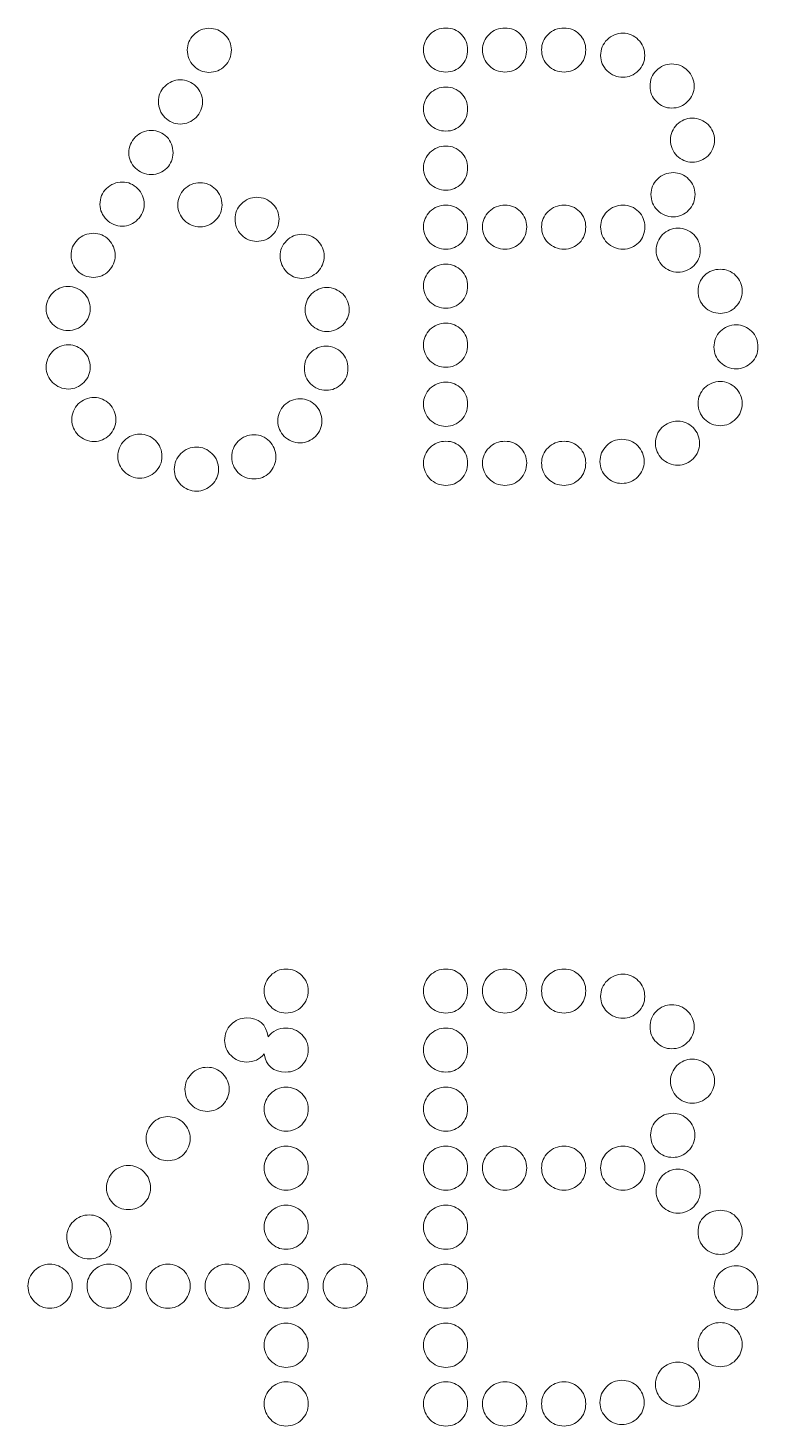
# Model space of a CAD drawing. Header units: inches. Extents: x 45 to 1248, y 45 to 200.
# Drawn here: x 174.6 to 254, y 46.7 to 198.8 of the extents above; entities that cross this region are included whole.
import ezdxf

# ---------------------------------------------------------------- set-up
doc = ezdxf.new("R2010")
doc.units = ezdxf.units.IN
doc.header["$MEASUREMENT"] = 0
doc.layers.add('Calque 1', color=7, linetype='Continuous')

msp = doc.modelspace()

# ---------------------------------------------------------------- linework, layer by layer
at = {"layer": 'Calque 1', "lineweight": 0}
for points, knots in [([(192.62, 198.01), (193.08, 198.47), (193.64, 198.72), (194.27, 198.72), (194.95, 198.72), (195.54, 198.47), (196, 198.01), (196.46, 197.56), (196.71, 196.99), (196.71, 196.36), (196.71, 195.69), (196.46, 195.09), (196, 194.63), (195.54, 194.17), (194.95, 193.92), (194.27, 193.92), (193.64, 193.92), (193.08, 194.17), (192.62, 194.63), (192.16, 195.09), (191.91, 195.69), (191.91, 196.36), (191.91, 196.99), (192.16, 197.52), (192.62, 198.01)], [0, 0, 0, 0, 1, 1, 1, 2, 2, 2, 3, 3, 3, 4, 4, 4, 5, 5, 5, 6, 6, 6, 7, 7, 7, 8, 8, 8, 8]), ([(221.72, 194.66), (221.26, 194.2), (220.7, 193.96), (220.03, 193.96), (219.36, 193.96), (218.76, 194.2), (218.3, 194.66), (217.84, 195.12), (217.59, 195.72), (217.59, 196.39), (217.59, 197.03), (217.84, 197.59), (218.3, 198.05), (218.76, 198.51), (219.36, 198.75), (220.03, 198.75), (220.7, 198.75), (221.26, 198.51), (221.72, 198.05), (222.18, 197.59), (222.39, 197.03), (222.39, 196.39), (222.39, 195.72), (222.18, 195.12), (221.72, 194.66)], [0, 0, 0, 0, 1, 1, 1, 2, 2, 2, 3, 3, 3, 4, 4, 4, 5, 5, 5, 6, 6, 6, 7, 7, 7, 8, 8, 8, 8]), ([(228.14, 194.66), (227.68, 194.2), (227.12, 193.96), (226.45, 193.96), (225.78, 193.96), (225.18, 194.2), (224.72, 194.66), (224.26, 195.12), (224.01, 195.72), (224.01, 196.39), (224.01, 197.03), (224.26, 197.59), (224.72, 198.05), (225.18, 198.51), (225.78, 198.75), (226.45, 198.75), (227.12, 198.75), (227.68, 198.51), (228.14, 198.05), (228.6, 197.59), (228.81, 197.03), (228.81, 196.39), (228.81, 195.72), (228.6, 195.12), (228.14, 194.66)], [0, 0, 0, 0, 1, 1, 1, 2, 2, 2, 3, 3, 3, 4, 4, 4, 5, 5, 5, 6, 6, 6, 7, 7, 7, 8, 8, 8, 8]), ([(234.56, 194.66), (234.1, 194.2), (233.54, 193.96), (232.87, 193.96), (232.2, 193.96), (231.6, 194.2), (231.14, 194.66), (230.68, 195.12), (230.43, 195.72), (230.43, 196.39), (230.43, 197.03), (230.68, 197.59), (231.14, 198.05), (231.6, 198.51), (232.2, 198.75), (232.87, 198.75), (233.54, 198.75), (234.1, 198.51), (234.56, 198.05), (235.02, 197.59), (235.23, 197.03), (235.23, 196.39), (235.23, 195.72), (235.02, 195.12), (234.56, 194.66)], [0, 0, 0, 0, 1, 1, 1, 2, 2, 2, 3, 3, 3, 4, 4, 4, 5, 5, 5, 6, 6, 6, 7, 7, 7, 8, 8, 8, 8]), ([(240.95, 194.1), (240.49, 193.64), (239.92, 193.39), (239.29, 193.39), (238.62, 193.39), (238.02, 193.64), (237.56, 194.1), (237.1, 194.56), (236.85, 195.12), (236.85, 195.76), (236.85, 196.43), (237.1, 197.03), (237.56, 197.48), (238.02, 197.94), (238.62, 198.19), (239.29, 198.19), (239.92, 198.19), (240.49, 197.94), (240.95, 197.48), (241.41, 197.03), (241.65, 196.43), (241.65, 195.76), (241.65, 195.12), (241.41, 194.56), (240.95, 194.1)], [0, 0, 0, 0, 1, 1, 1, 2, 2, 2, 3, 3, 3, 4, 4, 4, 5, 5, 5, 6, 6, 6, 7, 7, 7, 8, 8, 8, 8]), ([(242.92, 194.13), (243.38, 194.59), (243.95, 194.84), (244.58, 194.84), (245.25, 194.84), (245.85, 194.59), (246.31, 194.13), (246.77, 193.67), (247.02, 193.08), (247.02, 192.4), (247.02, 191.77), (246.77, 191.21), (246.31, 190.75), (245.85, 190.29), (245.25, 190.04), (244.58, 190.04), (243.95, 190.04), (243.38, 190.29), (242.92, 190.75), (242.46, 191.21), (242.22, 191.77), (242.22, 192.4), (242.22, 193.11), (242.46, 193.67), (242.92, 194.13)], [0, 0, 0, 0, 1, 1, 1, 2, 2, 2, 3, 3, 3, 4, 4, 4, 5, 5, 5, 6, 6, 6, 7, 7, 7, 8, 8, 8, 8]), ([(189.48, 192.4), (189.94, 192.86), (190.5, 193.11), (191.13, 193.11), (191.81, 193.11), (192.4, 192.86), (192.86, 192.4), (193.32, 191.95), (193.57, 191.38), (193.57, 190.75), (193.57, 190.08), (193.32, 189.48), (192.86, 189.02), (192.4, 188.56), (191.81, 188.31), (191.13, 188.31), (190.5, 188.31), (189.94, 188.56), (189.48, 189.02), (189.02, 189.48), (188.77, 190.08), (188.77, 190.75), (188.77, 191.38), (188.98, 191.95), (189.48, 192.4)], [0, 0, 0, 0, 1, 1, 1, 2, 2, 2, 3, 3, 3, 4, 4, 4, 5, 5, 5, 6, 6, 6, 7, 7, 7, 8, 8, 8, 8]), ([(221.72, 188.24), (221.26, 187.78), (220.7, 187.54), (220.03, 187.54), (219.36, 187.54), (218.76, 187.78), (218.3, 188.24), (217.84, 188.7), (217.59, 189.3), (217.59, 189.97), (217.59, 190.61), (217.84, 191.17), (218.3, 191.63), (218.76, 192.09), (219.36, 192.33), (220.03, 192.33), (220.7, 192.33), (221.26, 192.09), (221.72, 191.63), (222.18, 191.17), (222.39, 190.61), (222.39, 189.97), (222.39, 189.3), (222.18, 188.7), (221.72, 188.24)], [0, 0, 0, 0, 1, 1, 1, 2, 2, 2, 3, 3, 3, 4, 4, 4, 5, 5, 5, 6, 6, 6, 7, 7, 7, 8, 8, 8, 8]), ([(249.24, 186.58), (249.24, 185.91), (248.99, 185.31), (248.53, 184.86), (248.07, 184.4), (247.47, 184.15), (246.8, 184.15), (246.17, 184.15), (245.6, 184.4), (245.15, 184.86), (244.69, 185.31), (244.44, 185.91), (244.44, 186.58), (244.44, 187.22), (244.69, 187.78), (245.15, 188.24), (245.6, 188.7), (246.17, 188.95), (246.8, 188.95), (247.47, 188.95), (248.07, 188.7), (248.53, 188.24), (248.99, 187.78), (249.24, 187.22), (249.24, 186.58)], [0, 0, 0, 0, 1, 1, 1, 2, 2, 2, 3, 3, 3, 4, 4, 4, 5, 5, 5, 6, 6, 6, 7, 7, 7, 8, 8, 8, 8]), ([(186.27, 186.9), (186.73, 187.36), (187.32, 187.61), (188, 187.61), (188.67, 187.61), (189.23, 187.36), (189.69, 186.9), (190.15, 186.44), (190.36, 185.84), (190.36, 185.17), (190.36, 184.54), (190.15, 183.97), (189.69, 183.51), (189.23, 183.06), (188.67, 182.81), (188, 182.81), (187.32, 182.81), (186.73, 183.06), (186.27, 183.51), (185.81, 183.97), (185.56, 184.54), (185.56, 185.17), (185.56, 185.84), (185.81, 186.41), (186.27, 186.9)], [0, 0, 0, 0, 1, 1, 1, 2, 2, 2, 3, 3, 3, 4, 4, 4, 5, 5, 5, 6, 6, 6, 7, 7, 7, 8, 8, 8, 8]), ([(221.72, 181.82), (221.26, 181.36), (220.7, 181.12), (220.03, 181.12), (219.36, 181.12), (218.76, 181.36), (218.3, 181.82), (217.84, 182.28), (217.59, 182.88), (217.59, 183.55), (217.59, 184.19), (217.84, 184.75), (218.3, 185.21), (218.76, 185.67), (219.36, 185.91), (220.03, 185.91), (220.7, 185.91), (221.26, 185.67), (221.72, 185.21), (222.18, 184.75), (222.39, 184.19), (222.39, 183.55), (222.39, 182.88), (222.18, 182.28), (221.72, 181.82)], [0, 0, 0, 0, 1, 1, 1, 2, 2, 2, 3, 3, 3, 4, 4, 4, 5, 5, 5, 6, 6, 6, 7, 7, 7, 8, 8, 8, 8]), ([(246.42, 178.93), (245.96, 178.47), (245.39, 178.22), (244.76, 178.22), (244.09, 178.22), (243.49, 178.47), (243.03, 178.93), (242.57, 179.39), (242.32, 179.99), (242.32, 180.66), (242.32, 181.29), (242.57, 181.86), (243.03, 182.32), (243.49, 182.77), (244.09, 183.02), (244.76, 183.02), (245.39, 183.02), (245.96, 182.77), (246.42, 182.32), (246.87, 181.86), (247.12, 181.29), (247.12, 180.66), (247.12, 179.99), (246.87, 179.39), (246.42, 178.93)], [0, 0, 0, 0, 1, 1, 1, 2, 2, 2, 3, 3, 3, 4, 4, 4, 5, 5, 5, 6, 6, 6, 7, 7, 7, 8, 8, 8, 8]), ([(183.13, 181.29), (183.59, 181.75), (184.19, 182), (184.86, 182), (185.49, 182), (186.06, 181.75), (186.51, 181.29), (186.97, 180.83), (187.22, 180.23), (187.22, 179.56), (187.22, 178.93), (186.97, 178.36), (186.51, 177.91), (186.06, 177.45), (185.49, 177.2), (184.86, 177.2), (184.19, 177.2), (183.59, 177.45), (183.13, 177.91), (182.67, 178.36), (182.42, 178.93), (182.42, 179.56), (182.42, 180.27), (182.63, 180.83), (183.13, 181.29)], [0, 0, 0, 0, 1, 1, 1, 2, 2, 2, 3, 3, 3, 4, 4, 4, 5, 5, 5, 6, 6, 6, 7, 7, 7, 8, 8, 8, 8]), ([(194.98, 177.84), (194.52, 177.38), (193.96, 177.13), (193.32, 177.13), (192.65, 177.13), (192.05, 177.38), (191.59, 177.84), (191.13, 178.29), (190.89, 178.86), (190.89, 179.49), (190.89, 180.16), (191.13, 180.76), (191.59, 181.22), (192.05, 181.68), (192.65, 181.93), (193.32, 181.93), (193.96, 181.93), (194.52, 181.68), (194.98, 181.22), (195.44, 180.76), (195.69, 180.16), (195.69, 179.49), (195.69, 178.86), (195.47, 178.33), (194.98, 177.84)], [0, 0, 0, 0, 1, 1, 1, 2, 2, 2, 3, 3, 3, 4, 4, 4, 5, 5, 5, 6, 6, 6, 7, 7, 7, 8, 8, 8, 8]), ([(197.8, 179.63), (198.26, 180.09), (198.83, 180.34), (199.46, 180.34), (200.13, 180.34), (200.73, 180.09), (201.19, 179.63), (201.65, 179.18), (201.89, 178.61), (201.89, 177.98), (201.89, 177.31), (201.65, 176.71), (201.19, 176.25), (200.73, 175.79), (200.13, 175.54), (199.46, 175.54), (198.83, 175.54), (198.26, 175.79), (197.8, 176.25), (197.34, 176.71), (197.1, 177.31), (197.1, 177.98), (197.1, 178.61), (197.34, 179.18), (197.8, 179.63)], [0, 0, 0, 0, 1, 1, 1, 2, 2, 2, 3, 3, 3, 4, 4, 4, 5, 5, 5, 6, 6, 6, 7, 7, 7, 8, 8, 8, 8]), ([(221.72, 175.4), (221.26, 174.94), (220.7, 174.7), (220.03, 174.7), (219.36, 174.7), (218.76, 174.94), (218.3, 175.4), (217.84, 175.86), (217.59, 176.46), (217.59, 177.13), (217.59, 177.76), (217.84, 178.33), (218.3, 178.79), (218.76, 179.25), (219.36, 179.49), (220.03, 179.49), (220.7, 179.49), (221.26, 179.25), (221.72, 178.79), (222.18, 178.33), (222.39, 177.76), (222.39, 177.13), (222.39, 176.46), (222.18, 175.86), (221.72, 175.4)], [0, 0, 0, 0, 1, 1, 1, 2, 2, 2, 3, 3, 3, 4, 4, 4, 5, 5, 5, 6, 6, 6, 7, 7, 7, 8, 8, 8, 8]), ([(228.14, 175.4), (227.68, 174.94), (227.12, 174.7), (226.45, 174.7), (225.78, 174.7), (225.18, 174.94), (224.72, 175.4), (224.26, 175.86), (224.01, 176.46), (224.01, 177.13), (224.01, 177.76), (224.26, 178.33), (224.72, 178.79), (225.18, 179.25), (225.78, 179.49), (226.45, 179.49), (227.12, 179.49), (227.68, 179.25), (228.14, 178.79), (228.6, 178.33), (228.81, 177.76), (228.81, 177.13), (228.81, 176.46), (228.6, 175.86), (228.14, 175.4)], [0, 0, 0, 0, 1, 1, 1, 2, 2, 2, 3, 3, 3, 4, 4, 4, 5, 5, 5, 6, 6, 6, 7, 7, 7, 8, 8, 8, 8]), ([(234.56, 175.4), (234.1, 174.94), (233.54, 174.7), (232.87, 174.7), (232.2, 174.7), (231.6, 174.94), (231.14, 175.4), (230.68, 175.86), (230.43, 176.46), (230.43, 177.13), (230.43, 177.76), (230.68, 178.33), (231.14, 178.79), (231.6, 179.25), (232.2, 179.49), (232.87, 179.49), (233.54, 179.49), (234.1, 179.25), (234.56, 178.79), (235.02, 178.33), (235.23, 177.76), (235.23, 177.13), (235.23, 176.46), (235.02, 175.86), (234.56, 175.4)], [0, 0, 0, 0, 1, 1, 1, 2, 2, 2, 3, 3, 3, 4, 4, 4, 5, 5, 5, 6, 6, 6, 7, 7, 7, 8, 8, 8, 8]), ([(240.98, 175.4), (240.52, 174.94), (239.96, 174.7), (239.29, 174.7), (238.62, 174.7), (238.02, 174.94), (237.56, 175.4), (237.1, 175.86), (236.85, 176.46), (236.85, 177.13), (236.85, 177.76), (237.1, 178.33), (237.56, 178.79), (238.02, 179.25), (238.62, 179.49), (239.29, 179.49), (239.96, 179.49), (240.52, 179.25), (240.98, 178.79), (241.44, 178.33), (241.65, 177.76), (241.65, 177.13), (241.65, 176.46), (241.44, 175.86), (240.98, 175.4)], [0, 0, 0, 0, 1, 1, 1, 2, 2, 2, 3, 3, 3, 4, 4, 4, 5, 5, 5, 6, 6, 6, 7, 7, 7, 8, 8, 8, 8]), ([(179.99, 175.72), (180.45, 176.18), (181.05, 176.42), (181.72, 176.42), (182.35, 176.42), (182.92, 176.18), (183.37, 175.72), (183.83, 175.26), (184.08, 174.66), (184.08, 173.99), (184.08, 173.35), (183.83, 172.79), (183.37, 172.33), (182.92, 171.87), (182.35, 171.63), (181.72, 171.63), (181.05, 171.63), (180.45, 171.87), (179.99, 172.33), (179.53, 172.79), (179.28, 173.35), (179.28, 173.99), (179.28, 174.66), (179.49, 175.26), (179.99, 175.72)], [0, 0, 0, 0, 1, 1, 1, 2, 2, 2, 3, 3, 3, 4, 4, 4, 5, 5, 5, 6, 6, 6, 7, 7, 7, 8, 8, 8, 8]), ([(247.69, 174.55), (247.69, 173.92), (247.44, 173.35), (246.98, 172.9), (246.52, 172.44), (245.92, 172.19), (245.25, 172.19), (244.62, 172.19), (244.05, 172.44), (243.59, 172.9), (243.13, 173.35), (242.89, 173.92), (242.89, 174.55), (242.89, 175.22), (243.13, 175.82), (243.59, 176.28), (244.05, 176.74), (244.62, 176.99), (245.25, 176.99), (245.92, 176.99), (246.52, 176.74), (246.98, 176.28), (247.44, 175.82), (247.69, 175.26), (247.69, 174.55)], [0, 0, 0, 0, 1, 1, 1, 2, 2, 2, 3, 3, 3, 4, 4, 4, 5, 5, 5, 6, 6, 6, 7, 7, 7, 8, 8, 8, 8]), ([(202.71, 175.61), (203.16, 176.07), (203.73, 176.32), (204.36, 176.32), (205.03, 176.32), (205.63, 176.07), (206.09, 175.61), (206.55, 175.15), (206.8, 174.59), (206.8, 173.95), (206.8, 173.28), (206.55, 172.68), (206.09, 172.23), (205.63, 171.77), (205.03, 171.52), (204.36, 171.52), (203.73, 171.52), (203.16, 171.77), (202.71, 172.23), (202.25, 172.68), (202, 173.28), (202, 173.95), (202, 174.55), (202.21, 175.12), (202.71, 175.61)], [0, 0, 0, 0, 1, 1, 1, 2, 2, 2, 3, 3, 3, 4, 4, 4, 5, 5, 5, 6, 6, 6, 7, 7, 7, 8, 8, 8, 8]), ([(221.72, 168.98), (221.26, 168.52), (220.7, 168.27), (220.03, 168.27), (219.36, 168.27), (218.76, 168.52), (218.3, 168.98), (217.84, 169.44), (217.59, 170.04), (217.59, 170.71), (217.59, 171.34), (217.84, 171.91), (218.3, 172.37), (218.76, 172.83), (219.36, 173.07), (220.03, 173.07), (220.7, 173.07), (221.26, 172.83), (221.72, 172.37), (222.18, 171.91), (222.39, 171.34), (222.39, 170.71), (222.39, 170.04), (222.18, 169.44), (221.72, 168.98)], [0, 0, 0, 0, 1, 1, 1, 2, 2, 2, 3, 3, 3, 4, 4, 4, 5, 5, 5, 6, 6, 6, 7, 7, 7, 8, 8, 8, 8]), ([(251.53, 171.84), (251.99, 171.38), (252.24, 170.81), (252.24, 170.14), (252.24, 169.47), (251.99, 168.87), (251.53, 168.42), (251.07, 167.96), (250.51, 167.71), (249.87, 167.71), (249.2, 167.71), (248.6, 167.96), (248.14, 168.42), (247.69, 168.87), (247.44, 169.47), (247.44, 170.14), (247.44, 170.81), (247.69, 171.38), (248.14, 171.84), (248.6, 172.3), (249.2, 172.51), (249.87, 172.51), (250.51, 172.51), (251.07, 172.3), (251.53, 171.84)], [0, 0, 0, 0, 1, 1, 1, 2, 2, 2, 3, 3, 3, 4, 4, 4, 5, 5, 5, 6, 6, 6, 7, 7, 7, 8, 8, 8, 8]), ([(177.27, 169.93), (177.73, 170.39), (178.29, 170.64), (178.93, 170.64), (179.6, 170.64), (180.2, 170.39), (180.66, 169.93), (181.12, 169.47), (181.36, 168.87), (181.36, 168.2), (181.36, 167.57), (181.12, 167.01), (180.66, 166.55), (180.2, 166.09), (179.6, 165.84), (178.93, 165.84), (178.29, 165.84), (177.73, 166.09), (177.27, 166.55), (176.81, 167.01), (176.57, 167.57), (176.57, 168.2), (176.57, 168.91), (176.81, 169.47), (177.27, 169.93)], [0, 0, 0, 0, 1, 1, 1, 2, 2, 2, 3, 3, 3, 4, 4, 4, 5, 5, 5, 6, 6, 6, 7, 7, 7, 8, 8, 8, 8]), ([(208.81, 169.83), (209.27, 169.37), (209.51, 168.77), (209.51, 168.1), (209.51, 167.46), (209.27, 166.9), (208.81, 166.44), (208.35, 165.98), (207.75, 165.74), (207.08, 165.74), (206.45, 165.74), (205.88, 165.98), (205.42, 166.44), (204.96, 166.9), (204.72, 167.46), (204.72, 168.1), (204.72, 168.77), (204.96, 169.37), (205.42, 169.83), (205.88, 170.29), (206.45, 170.53), (207.08, 170.53), (207.75, 170.53), (208.32, 170.29), (208.81, 169.83)], [0, 0, 0, 0, 1, 1, 1, 2, 2, 2, 3, 3, 3, 4, 4, 4, 5, 5, 5, 6, 6, 6, 7, 7, 7, 8, 8, 8, 8]), ([(221.72, 162.56), (221.26, 162.1), (220.7, 161.85), (220.03, 161.85), (219.36, 161.85), (218.76, 162.1), (218.3, 162.56), (217.84, 163.02), (217.59, 163.62), (217.59, 164.29), (217.59, 164.92), (217.84, 165.49), (218.3, 165.95), (218.76, 166.41), (219.36, 166.65), (220.03, 166.65), (220.7, 166.65), (221.26, 166.41), (221.72, 165.95), (222.18, 165.49), (222.39, 164.92), (222.39, 164.29), (222.39, 163.62), (222.18, 163.02), (221.72, 162.56)], [0, 0, 0, 0, 1, 1, 1, 2, 2, 2, 3, 3, 3, 4, 4, 4, 5, 5, 5, 6, 6, 6, 7, 7, 7, 8, 8, 8, 8]), ([(253.26, 162.38), (252.8, 161.92), (252.24, 161.68), (251.6, 161.68), (250.93, 161.68), (250.33, 161.92), (249.87, 162.38), (249.41, 162.84), (249.17, 163.41), (249.17, 164.04), (249.17, 164.71), (249.41, 165.31), (249.87, 165.77), (250.33, 166.23), (250.93, 166.48), (251.6, 166.48), (252.24, 166.48), (252.8, 166.23), (253.26, 165.77), (253.72, 165.31), (253.96, 164.71), (253.96, 164.04), (253.96, 163.41), (253.75, 162.84), (253.26, 162.38)], [0, 0, 0, 0, 1, 1, 1, 2, 2, 2, 3, 3, 3, 4, 4, 4, 5, 5, 5, 6, 6, 6, 7, 7, 7, 8, 8, 8, 8]), ([(177.27, 163.58), (177.73, 164.04), (178.33, 164.29), (179, 164.29), (179.63, 164.29), (180.2, 164.04), (180.66, 163.58), (181.12, 163.12), (181.36, 162.52), (181.36, 161.85), (181.36, 161.22), (181.12, 160.66), (180.66, 160.2), (180.2, 159.74), (179.63, 159.49), (179, 159.49), (178.33, 159.49), (177.73, 159.74), (177.27, 160.2), (176.81, 160.66), (176.57, 161.22), (176.57, 161.85), (176.57, 162.52), (176.81, 163.12), (177.27, 163.58)], [0, 0, 0, 0, 1, 1, 1, 2, 2, 2, 3, 3, 3, 4, 4, 4, 5, 5, 5, 6, 6, 6, 7, 7, 7, 8, 8, 8, 8]), ([(209.37, 161.71), (209.37, 161.08), (209.16, 160.51), (208.7, 160.06), (208.24, 159.6), (207.68, 159.35), (207.01, 159.35), (206.34, 159.35), (205.78, 159.6), (205.32, 160.06), (204.86, 160.51), (204.65, 161.08), (204.65, 161.71), (204.65, 162.38), (204.86, 162.98), (205.32, 163.44), (205.78, 163.9), (206.34, 164.15), (207.01, 164.15), (207.68, 164.15), (208.24, 163.9), (208.7, 163.44), (209.16, 162.98), (209.37, 162.42), (209.37, 161.71)], [0, 0, 0, 0, 1, 1, 1, 2, 2, 2, 3, 3, 3, 4, 4, 4, 5, 5, 5, 6, 6, 6, 7, 7, 7, 8, 8, 8, 8]), ([(221.72, 156.14), (221.26, 155.68), (220.7, 155.43), (220.03, 155.43), (219.36, 155.43), (218.76, 155.68), (218.3, 156.14), (217.84, 156.6), (217.59, 157.2), (217.59, 157.87), (217.59, 158.5), (217.84, 159.07), (218.3, 159.53), (218.76, 159.98), (219.36, 160.23), (220.03, 160.23), (220.7, 160.23), (221.26, 159.98), (221.72, 159.53), (222.18, 159.07), (222.39, 158.5), (222.39, 157.87), (222.39, 157.2), (222.18, 156.6), (221.72, 156.14)], [0, 0, 0, 0, 1, 1, 1, 2, 2, 2, 3, 3, 3, 4, 4, 4, 5, 5, 5, 6, 6, 6, 7, 7, 7, 8, 8, 8, 8]), ([(251.53, 156.21), (251.07, 155.75), (250.51, 155.5), (249.87, 155.5), (249.2, 155.5), (248.6, 155.75), (248.14, 156.21), (247.69, 156.67), (247.44, 157.27), (247.44, 157.94), (247.44, 158.57), (247.69, 159.14), (248.14, 159.6), (248.6, 160.06), (249.2, 160.3), (249.87, 160.3), (250.51, 160.3), (251.07, 160.06), (251.53, 159.6), (251.99, 159.14), (252.24, 158.57), (252.24, 157.94), (252.24, 157.27), (252.02, 156.67), (251.53, 156.21)], [0, 0, 0, 0, 1, 1, 1, 2, 2, 2, 3, 3, 3, 4, 4, 4, 5, 5, 5, 6, 6, 6, 7, 7, 7, 8, 8, 8, 8]), ([(184.15, 156.14), (184.15, 155.5), (183.9, 154.94), (183.44, 154.48), (182.99, 154.02), (182.42, 153.78), (181.79, 153.78), (181.12, 153.78), (180.52, 154.02), (180.06, 154.48), (179.6, 154.94), (179.35, 155.5), (179.35, 156.14), (179.35, 156.81), (179.6, 157.41), (180.06, 157.87), (180.52, 158.33), (181.12, 158.57), (181.79, 158.57), (182.42, 158.57), (182.99, 158.33), (183.44, 157.87), (183.9, 157.41), (184.15, 156.81), (184.15, 156.14)], [0, 0, 0, 0, 1, 1, 1, 2, 2, 2, 3, 3, 3, 4, 4, 4, 5, 5, 5, 6, 6, 6, 7, 7, 7, 8, 8, 8, 8]), ([(205.85, 154.34), (205.39, 153.88), (204.82, 153.63), (204.19, 153.63), (203.52, 153.63), (202.92, 153.88), (202.46, 154.34), (202, 154.8), (201.75, 155.36), (201.75, 156), (201.75, 156.67), (202, 157.27), (202.46, 157.73), (202.92, 158.19), (203.52, 158.43), (204.19, 158.43), (204.82, 158.43), (205.39, 158.19), (205.85, 157.73), (206.3, 157.27), (206.55, 156.67), (206.55, 156), (206.55, 155.36), (206.3, 154.8), (205.85, 154.34)], [0, 0, 0, 0, 1, 1, 1, 2, 2, 2, 3, 3, 3, 4, 4, 4, 5, 5, 5, 6, 6, 6, 7, 7, 7, 8, 8, 8, 8]), ([(243.52, 155.29), (243.98, 155.75), (244.58, 156), (245.25, 156), (245.89, 156), (246.45, 155.75), (246.91, 155.29), (247.37, 154.83), (247.61, 154.23), (247.61, 153.56), (247.61, 152.93), (247.37, 152.36), (246.91, 151.91), (246.45, 151.45), (245.89, 151.2), (245.25, 151.2), (244.58, 151.2), (243.98, 151.45), (243.52, 151.91), (243.06, 152.36), (242.82, 152.93), (242.82, 153.56), (242.82, 154.27), (243.03, 154.83), (243.52, 155.29)], [0, 0, 0, 0, 1, 1, 1, 2, 2, 2, 3, 3, 3, 4, 4, 4, 5, 5, 5, 6, 6, 6, 7, 7, 7, 8, 8, 8, 8]), ([(189.16, 152.15), (189.16, 151.52), (188.91, 150.95), (188.45, 150.49), (188, 150.04), (187.4, 149.79), (186.73, 149.79), (186.09, 149.79), (185.53, 150.04), (185.07, 150.49), (184.61, 150.95), (184.36, 151.52), (184.36, 152.15), (184.36, 152.82), (184.61, 153.42), (185.07, 153.88), (185.53, 154.34), (186.09, 154.59), (186.73, 154.59), (187.4, 154.59), (188, 154.34), (188.45, 153.88), (188.91, 153.42), (189.16, 152.86), (189.16, 152.15)], [0, 0, 0, 0, 1, 1, 1, 2, 2, 2, 3, 3, 3, 4, 4, 4, 5, 5, 5, 6, 6, 6, 7, 7, 7, 8, 8, 8, 8]), ([(201.54, 152.08), (201.54, 151.41), (201.29, 150.85), (200.84, 150.39), (200.38, 149.93), (199.81, 149.72), (199.18, 149.72), (198.51, 149.72), (197.91, 149.93), (197.45, 150.39), (196.99, 150.85), (196.74, 151.41), (196.74, 152.08), (196.74, 152.75), (196.99, 153.35), (197.45, 153.81), (197.91, 154.27), (198.51, 154.52), (199.18, 154.52), (199.81, 154.52), (200.38, 154.27), (200.84, 153.81), (201.29, 153.35), (201.54, 152.79), (201.54, 152.08)], [0, 0, 0, 0, 1, 1, 1, 2, 2, 2, 3, 3, 3, 4, 4, 4, 5, 5, 5, 6, 6, 6, 7, 7, 7, 8, 8, 8, 8]), ([(221.72, 149.72), (221.26, 149.26), (220.7, 149.01), (220.03, 149.01), (219.36, 149.01), (218.76, 149.26), (218.3, 149.72), (217.84, 150.18), (217.59, 150.78), (217.59, 151.45), (217.59, 152.08), (217.84, 152.65), (218.3, 153.11), (218.76, 153.56), (219.36, 153.81), (220.03, 153.81), (220.7, 153.81), (221.26, 153.56), (221.72, 153.11), (222.18, 152.65), (222.39, 152.08), (222.39, 151.45), (222.39, 150.78), (222.18, 150.18), (221.72, 149.72)], [0, 0, 0, 0, 1, 1, 1, 2, 2, 2, 3, 3, 3, 4, 4, 4, 5, 5, 5, 6, 6, 6, 7, 7, 7, 8, 8, 8, 8]), ([(228.14, 149.72), (227.68, 149.26), (227.12, 149.01), (226.45, 149.01), (225.78, 149.01), (225.18, 149.26), (224.72, 149.72), (224.26, 150.18), (224.01, 150.78), (224.01, 151.45), (224.01, 152.08), (224.26, 152.65), (224.72, 153.11), (225.18, 153.56), (225.78, 153.81), (226.45, 153.81), (227.12, 153.81), (227.68, 153.56), (228.14, 153.11), (228.6, 152.65), (228.81, 152.08), (228.81, 151.45), (228.81, 150.78), (228.6, 150.18), (228.14, 149.72)], [0, 0, 0, 0, 1, 1, 1, 2, 2, 2, 3, 3, 3, 4, 4, 4, 5, 5, 5, 6, 6, 6, 7, 7, 7, 8, 8, 8, 8]), ([(234.56, 149.72), (234.1, 149.26), (233.54, 149.01), (232.87, 149.01), (232.2, 149.01), (231.6, 149.26), (231.14, 149.72), (230.68, 150.18), (230.43, 150.78), (230.43, 151.45), (230.43, 152.08), (230.68, 152.65), (231.14, 153.11), (231.6, 153.56), (232.2, 153.81), (232.87, 153.81), (233.54, 153.81), (234.1, 153.56), (234.56, 153.11), (235.02, 152.65), (235.23, 152.08), (235.23, 151.45), (235.23, 150.78), (235.02, 150.18), (234.56, 149.72)], [0, 0, 0, 0, 1, 1, 1, 2, 2, 2, 3, 3, 3, 4, 4, 4, 5, 5, 5, 6, 6, 6, 7, 7, 7, 8, 8, 8, 8]), ([(236.78, 151.59), (236.78, 152.26), (237.03, 152.86), (237.49, 153.32), (237.95, 153.78), (238.51, 154.02), (239.15, 154.02), (239.82, 154.02), (240.42, 153.78), (240.88, 153.32), (241.34, 152.86), (241.58, 152.26), (241.58, 151.59), (241.58, 150.95), (241.34, 150.39), (240.88, 149.93), (240.42, 149.47), (239.82, 149.22), (239.15, 149.22), (238.51, 149.22), (237.95, 149.47), (237.49, 149.93), (237, 150.39), (236.78, 150.95), (236.78, 151.59)], [0, 0, 0, 0, 1, 1, 1, 2, 2, 2, 3, 3, 3, 4, 4, 4, 5, 5, 5, 6, 6, 6, 7, 7, 7, 8, 8, 8, 8]), ([(195.3, 150.74), (195.3, 150.11), (195.05, 149.54), (194.59, 149.08), (194.13, 148.63), (193.57, 148.38), (192.93, 148.38), (192.26, 148.38), (191.66, 148.63), (191.21, 149.08), (190.75, 149.54), (190.5, 150.11), (190.5, 150.74), (190.5, 151.41), (190.75, 152.01), (191.21, 152.47), (191.66, 152.93), (192.26, 153.18), (192.93, 153.18), (193.57, 153.18), (194.13, 152.93), (194.59, 152.47), (195.09, 152.01), (195.3, 151.45), (195.3, 150.74)], [0, 0, 0, 0, 1, 1, 1, 2, 2, 2, 3, 3, 3, 4, 4, 4, 5, 5, 5, 6, 6, 6, 7, 7, 7, 8, 8, 8, 8]), ([(204.36, 92.32), (203.91, 91.86), (203.31, 91.62), (202.64, 91.62), (202, 91.62), (201.44, 91.86), (200.98, 92.32), (200.52, 92.78), (200.27, 93.38), (200.27, 94.05), (200.27, 94.69), (200.52, 95.25), (200.98, 95.71), (201.44, 96.17), (202, 96.41), (202.64, 96.41), (203.31, 96.41), (203.91, 96.17), (204.36, 95.71), (204.82, 95.25), (205.07, 94.69), (205.07, 94.05), (205.07, 93.38), (204.82, 92.82), (204.36, 92.32)], [0, 0, 0, 0, 1, 1, 1, 2, 2, 2, 3, 3, 3, 4, 4, 4, 5, 5, 5, 6, 6, 6, 7, 7, 7, 8, 8, 8, 8]), ([(221.72, 92.32), (221.26, 91.86), (220.7, 91.62), (220.03, 91.62), (219.36, 91.62), (218.76, 91.86), (218.3, 92.32), (217.84, 92.78), (217.59, 93.38), (217.59, 94.05), (217.59, 94.69), (217.84, 95.25), (218.3, 95.71), (218.76, 96.17), (219.36, 96.41), (220.03, 96.41), (220.7, 96.41), (221.26, 96.17), (221.72, 95.71), (222.18, 95.25), (222.39, 94.69), (222.39, 94.05), (222.39, 93.38), (222.18, 92.82), (221.72, 92.32)], [0, 0, 0, 0, 1, 1, 1, 2, 2, 2, 3, 3, 3, 4, 4, 4, 5, 5, 5, 6, 6, 6, 7, 7, 7, 8, 8, 8, 8]), ([(228.14, 92.32), (227.68, 91.86), (227.12, 91.62), (226.45, 91.62), (225.78, 91.62), (225.18, 91.86), (224.72, 92.32), (224.26, 92.78), (224.01, 93.38), (224.01, 94.05), (224.01, 94.69), (224.26, 95.25), (224.72, 95.71), (225.18, 96.17), (225.78, 96.41), (226.45, 96.41), (227.12, 96.41), (227.68, 96.17), (228.14, 95.71), (228.6, 95.25), (228.81, 94.69), (228.81, 94.05), (228.81, 93.38), (228.6, 92.82), (228.14, 92.32)], [0, 0, 0, 0, 1, 1, 1, 2, 2, 2, 3, 3, 3, 4, 4, 4, 5, 5, 5, 6, 6, 6, 7, 7, 7, 8, 8, 8, 8]), ([(234.56, 92.32), (234.1, 91.86), (233.54, 91.62), (232.87, 91.62), (232.2, 91.62), (231.6, 91.86), (231.14, 92.32), (230.68, 92.78), (230.43, 93.38), (230.43, 94.05), (230.43, 94.69), (230.68, 95.25), (231.14, 95.71), (231.6, 96.17), (232.2, 96.41), (232.87, 96.41), (233.54, 96.41), (234.1, 96.17), (234.56, 95.71), (235.02, 95.25), (235.23, 94.69), (235.23, 94.05), (235.23, 93.38), (235.02, 92.82), (234.56, 92.32)], [0, 0, 0, 0, 1, 1, 1, 2, 2, 2, 3, 3, 3, 4, 4, 4, 5, 5, 5, 6, 6, 6, 7, 7, 7, 8, 8, 8, 8]), ([(240.95, 91.76), (240.49, 91.3), (239.92, 91.05), (239.29, 91.05), (238.62, 91.05), (238.02, 91.3), (237.56, 91.76), (237.1, 92.22), (236.85, 92.78), (236.85, 93.42), (236.85, 94.09), (237.1, 94.69), (237.56, 95.14), (238.02, 95.6), (238.62, 95.85), (239.29, 95.85), (239.92, 95.85), (240.49, 95.6), (240.95, 95.14), (241.41, 94.69), (241.65, 94.09), (241.65, 93.42), (241.65, 92.78), (241.41, 92.22), (240.95, 91.76)], [0, 0, 0, 0, 1, 1, 1, 2, 2, 2, 3, 3, 3, 4, 4, 4, 5, 5, 5, 6, 6, 6, 7, 7, 7, 8, 8, 8, 8]), ([(242.92, 91.83), (243.38, 92.29), (243.95, 92.53), (244.58, 92.53), (245.25, 92.53), (245.85, 92.29), (246.31, 91.83), (246.77, 91.37), (247.02, 90.77), (247.02, 90.1), (247.02, 89.46), (246.77, 88.9), (246.31, 88.44), (245.85, 87.98), (245.25, 87.74), (244.58, 87.74), (243.95, 87.74), (243.38, 87.98), (242.92, 88.44), (242.46, 88.9), (242.22, 89.46), (242.22, 90.1), (242.22, 90.77), (242.46, 91.37), (242.92, 91.83)], [0, 0, 0, 0, 1, 1, 1, 2, 2, 2, 3, 3, 3, 4, 4, 4, 5, 5, 5, 6, 6, 6, 7, 7, 7, 8, 8, 8, 8]), ([(204.36, 85.9), (203.91, 85.44), (203.31, 85.2), (202.64, 85.2), (201.26, 85.2), (200.48, 85.87), (200.27, 87.17), (199.81, 86.57), (199.14, 86.29), (198.33, 86.29), (197.7, 86.29), (197.13, 86.54), (196.67, 86.99), (196.21, 87.45), (195.97, 88.02), (195.97, 88.65), (195.97, 89.32), (196.21, 89.92), (196.67, 90.38), (197.13, 90.84), (197.7, 91.09), (198.33, 91.09), (199.71, 91.09), (200.48, 90.42), (200.7, 89.04), (201.22, 89.68), (201.86, 89.99), (202.64, 89.99), (203.31, 89.99), (203.91, 89.75), (204.36, 89.29), (204.82, 88.83), (205.07, 88.26), (205.07, 87.63), (205.07, 86.96), (204.82, 86.4), (204.36, 85.9)], [0, 0, 0, 0, 1, 1, 1, 2, 2, 2, 3, 3, 3, 4, 4, 4, 5, 5, 5, 6, 6, 6, 7, 7, 7, 8, 8, 8, 9, 9, 9, 10, 10, 10, 11, 11, 11, 12, 12, 12, 12]), ([(221.72, 85.9), (221.26, 85.44), (220.7, 85.2), (220.03, 85.2), (219.36, 85.2), (218.76, 85.44), (218.3, 85.9), (217.84, 86.36), (217.59, 86.96), (217.59, 87.63), (217.59, 88.26), (217.84, 88.83), (218.3, 89.29), (218.76, 89.75), (219.36, 89.99), (220.03, 89.99), (220.7, 89.99), (221.26, 89.75), (221.72, 89.29), (222.18, 88.83), (222.39, 88.26), (222.39, 87.63), (222.39, 86.96), (222.18, 86.4), (221.72, 85.9)], [0, 0, 0, 0, 1, 1, 1, 2, 2, 2, 3, 3, 3, 4, 4, 4, 5, 5, 5, 6, 6, 6, 7, 7, 7, 8, 8, 8, 8]), ([(191.66, 83.36), (191.66, 84), (191.91, 84.56), (192.37, 85.02), (192.83, 85.48), (193.43, 85.73), (194.1, 85.73), (194.73, 85.73), (195.3, 85.48), (195.76, 85.02), (196.21, 84.56), (196.46, 84), (196.46, 83.36), (196.46, 82.69), (196.21, 82.09), (195.76, 81.63), (195.3, 81.17), (194.73, 80.93), (194.1, 80.93), (193.43, 80.93), (192.83, 81.17), (192.37, 81.63), (191.88, 82.09), (191.66, 82.66), (191.66, 83.36)], [0, 0, 0, 0, 1, 1, 1, 2, 2, 2, 3, 3, 3, 4, 4, 4, 5, 5, 5, 6, 6, 6, 7, 7, 7, 8, 8, 8, 8]), ([(246.8, 81.81), (246.17, 81.81), (245.6, 82.06), (245.15, 82.51), (244.69, 82.97), (244.44, 83.57), (244.44, 84.24), (244.44, 84.88), (244.69, 85.44), (245.15, 85.9), (245.6, 86.36), (246.17, 86.61), (246.8, 86.61), (247.47, 86.61), (248.07, 86.36), (248.53, 85.9), (248.99, 85.44), (249.24, 84.88), (249.24, 84.24), (249.24, 83.57), (248.99, 82.97), (248.53, 82.51), (248.04, 82.06), (247.47, 81.81), (246.8, 81.81)], [0, 0, 0, 0, 1, 1, 1, 2, 2, 2, 3, 3, 3, 4, 4, 4, 5, 5, 5, 6, 6, 6, 7, 7, 7, 8, 8, 8, 8]), ([(204.36, 79.48), (203.91, 79.02), (203.31, 78.78), (202.64, 78.78), (202, 78.78), (201.44, 79.02), (200.98, 79.48), (200.52, 79.94), (200.27, 80.54), (200.27, 81.21), (200.27, 81.84), (200.52, 82.41), (200.98, 82.87), (201.44, 83.33), (202, 83.57), (202.64, 83.57), (203.31, 83.57), (203.91, 83.33), (204.36, 82.87), (204.82, 82.41), (205.07, 81.84), (205.07, 81.21), (205.07, 80.54), (204.82, 79.97), (204.36, 79.48)], [0, 0, 0, 0, 1, 1, 1, 2, 2, 2, 3, 3, 3, 4, 4, 4, 5, 5, 5, 6, 6, 6, 7, 7, 7, 8, 8, 8, 8]), ([(221.72, 79.48), (221.26, 79.02), (220.7, 78.78), (220.03, 78.78), (219.36, 78.78), (218.76, 79.02), (218.3, 79.48), (217.84, 79.94), (217.59, 80.54), (217.59, 81.21), (217.59, 81.84), (217.84, 82.41), (218.3, 82.87), (218.76, 83.33), (219.36, 83.57), (220.03, 83.57), (220.7, 83.57), (221.26, 83.33), (221.72, 82.87), (222.18, 82.41), (222.39, 81.84), (222.39, 81.21), (222.39, 80.54), (222.18, 79.97), (221.72, 79.48)], [0, 0, 0, 0, 1, 1, 1, 2, 2, 2, 3, 3, 3, 4, 4, 4, 5, 5, 5, 6, 6, 6, 7, 7, 7, 8, 8, 8, 8]), ([(242.99, 80.01), (243.45, 80.47), (244.05, 80.72), (244.72, 80.72), (245.36, 80.72), (245.92, 80.47), (246.38, 80.01), (246.84, 79.55), (247.09, 78.99), (247.09, 78.35), (247.09, 77.68), (246.84, 77.08), (246.38, 76.62), (245.92, 76.16), (245.36, 75.92), (244.72, 75.92), (244.05, 75.92), (243.45, 76.16), (242.99, 76.62), (242.53, 77.08), (242.29, 77.68), (242.29, 78.35), (242.29, 78.99), (242.53, 79.55), (242.99, 80.01)], [0, 0, 0, 0, 1, 1, 1, 2, 2, 2, 3, 3, 3, 4, 4, 4, 5, 5, 5, 6, 6, 6, 7, 7, 7, 8, 8, 8, 8]), ([(191.52, 76.27), (191.06, 75.81), (190.46, 75.56), (189.79, 75.56), (189.16, 75.56), (188.59, 75.81), (188.14, 76.27), (187.68, 76.73), (187.43, 77.33), (187.43, 78), (187.43, 78.63), (187.68, 79.2), (188.14, 79.66), (188.59, 80.12), (189.16, 80.36), (189.79, 80.36), (190.46, 80.36), (191.06, 80.12), (191.52, 79.66), (191.98, 79.2), (192.23, 78.63), (192.23, 78), (192.23, 77.33), (191.98, 76.76), (191.52, 76.27)], [0, 0, 0, 0, 1, 1, 1, 2, 2, 2, 3, 3, 3, 4, 4, 4, 5, 5, 5, 6, 6, 6, 7, 7, 7, 8, 8, 8, 8]), ([(204.36, 73.06), (203.91, 72.6), (203.31, 72.35), (202.64, 72.35), (202, 72.35), (201.44, 72.6), (200.98, 73.06), (200.52, 73.52), (200.27, 74.12), (200.27, 74.79), (200.27, 75.42), (200.52, 75.99), (200.98, 76.45), (201.44, 76.91), (202, 77.15), (202.64, 77.15), (203.31, 77.15), (203.91, 76.91), (204.36, 76.45), (204.82, 75.99), (205.07, 75.42), (205.07, 74.79), (205.07, 74.12), (204.82, 73.55), (204.36, 73.06)], [0, 0, 0, 0, 1, 1, 1, 2, 2, 2, 3, 3, 3, 4, 4, 4, 5, 5, 5, 6, 6, 6, 7, 7, 7, 8, 8, 8, 8]), ([(221.72, 73.06), (221.26, 72.6), (220.7, 72.35), (220.03, 72.35), (219.36, 72.35), (218.76, 72.6), (218.3, 73.06), (217.84, 73.52), (217.59, 74.12), (217.59, 74.79), (217.59, 75.42), (217.84, 75.99), (218.3, 76.45), (218.76, 76.91), (219.36, 77.15), (220.03, 77.15), (220.7, 77.15), (221.26, 76.91), (221.72, 76.45), (222.18, 75.99), (222.39, 75.42), (222.39, 74.79), (222.39, 74.12), (222.18, 73.55), (221.72, 73.06)], [0, 0, 0, 0, 1, 1, 1, 2, 2, 2, 3, 3, 3, 4, 4, 4, 5, 5, 5, 6, 6, 6, 7, 7, 7, 8, 8, 8, 8]), ([(228.14, 73.06), (227.68, 72.6), (227.12, 72.35), (226.45, 72.35), (225.78, 72.35), (225.18, 72.6), (224.72, 73.06), (224.26, 73.52), (224.01, 74.12), (224.01, 74.79), (224.01, 75.42), (224.26, 75.99), (224.72, 76.45), (225.18, 76.91), (225.78, 77.15), (226.45, 77.15), (227.12, 77.15), (227.68, 76.91), (228.14, 76.45), (228.6, 75.99), (228.81, 75.42), (228.81, 74.79), (228.81, 74.12), (228.6, 73.55), (228.14, 73.06)], [0, 0, 0, 0, 1, 1, 1, 2, 2, 2, 3, 3, 3, 4, 4, 4, 5, 5, 5, 6, 6, 6, 7, 7, 7, 8, 8, 8, 8]), ([(234.56, 73.06), (234.1, 72.6), (233.54, 72.35), (232.87, 72.35), (232.2, 72.35), (231.6, 72.6), (231.14, 73.06), (230.68, 73.52), (230.43, 74.12), (230.43, 74.79), (230.43, 75.42), (230.68, 75.99), (231.14, 76.45), (231.6, 76.91), (232.2, 77.15), (232.87, 77.15), (233.54, 77.15), (234.1, 76.91), (234.56, 76.45), (235.02, 75.99), (235.23, 75.42), (235.23, 74.79), (235.23, 74.12), (235.02, 73.55), (234.56, 73.06)], [0, 0, 0, 0, 1, 1, 1, 2, 2, 2, 3, 3, 3, 4, 4, 4, 5, 5, 5, 6, 6, 6, 7, 7, 7, 8, 8, 8, 8]), ([(240.98, 73.06), (240.52, 72.6), (239.96, 72.35), (239.29, 72.35), (238.62, 72.35), (238.02, 72.6), (237.56, 73.06), (237.1, 73.52), (236.85, 74.12), (236.85, 74.79), (236.85, 75.42), (237.1, 75.99), (237.56, 76.45), (238.02, 76.91), (238.62, 77.15), (239.29, 77.15), (239.96, 77.15), (240.52, 76.91), (240.98, 76.45), (241.44, 75.99), (241.65, 75.42), (241.65, 74.79), (241.65, 74.12), (241.44, 73.55), (240.98, 73.06)], [0, 0, 0, 0, 1, 1, 1, 2, 2, 2, 3, 3, 3, 4, 4, 4, 5, 5, 5, 6, 6, 6, 7, 7, 7, 8, 8, 8, 8]), ([(185.49, 70.24), (184.86, 70.24), (184.29, 70.48), (183.83, 70.94), (183.37, 71.4), (183.13, 71.97), (183.13, 72.6), (183.13, 73.27), (183.37, 73.87), (183.83, 74.33), (184.29, 74.79), (184.86, 75.04), (185.49, 75.04), (186.16, 75.04), (186.76, 74.79), (187.22, 74.33), (187.68, 73.87), (187.92, 73.27), (187.92, 72.6), (187.92, 71.97), (187.68, 71.4), (187.22, 70.94), (186.76, 70.48), (186.16, 70.24), (185.49, 70.24)], [0, 0, 0, 0, 1, 1, 1, 2, 2, 2, 3, 3, 3, 4, 4, 4, 5, 5, 5, 6, 6, 6, 7, 7, 7, 8, 8, 8, 8]), ([(246.98, 70.56), (246.52, 70.1), (245.92, 69.85), (245.25, 69.85), (244.62, 69.85), (244.05, 70.1), (243.59, 70.56), (243.13, 71.01), (242.89, 71.58), (242.89, 72.21), (242.89, 72.88), (243.13, 73.48), (243.59, 73.94), (244.05, 74.4), (244.62, 74.65), (245.25, 74.65), (245.92, 74.65), (246.52, 74.4), (246.98, 73.94), (247.44, 73.48), (247.69, 72.88), (247.69, 72.21), (247.69, 71.61), (247.44, 71.05), (246.98, 70.56)], [0, 0, 0, 0, 1, 1, 1, 2, 2, 2, 3, 3, 3, 4, 4, 4, 5, 5, 5, 6, 6, 6, 7, 7, 7, 8, 8, 8, 8]), ([(204.36, 66.64), (203.91, 66.18), (203.31, 65.93), (202.64, 65.93), (202, 65.93), (201.44, 66.18), (200.98, 66.64), (200.52, 67.1), (200.27, 67.7), (200.27, 68.37), (200.27, 69), (200.52, 69.57), (200.98, 70.03), (201.44, 70.48), (202, 70.73), (202.64, 70.73), (203.31, 70.73), (203.91, 70.48), (204.36, 70.03), (204.82, 69.57), (205.07, 69), (205.07, 68.37), (205.07, 67.7), (204.82, 67.13), (204.36, 66.64)], [0, 0, 0, 0, 1, 1, 1, 2, 2, 2, 3, 3, 3, 4, 4, 4, 5, 5, 5, 6, 6, 6, 7, 7, 7, 8, 8, 8, 8]), ([(221.72, 66.64), (221.26, 66.18), (220.7, 65.93), (220.03, 65.93), (219.36, 65.93), (218.76, 66.18), (218.3, 66.64), (217.84, 67.1), (217.59, 67.7), (217.59, 68.37), (217.59, 69), (217.84, 69.57), (218.3, 70.03), (218.76, 70.48), (219.36, 70.73), (220.03, 70.73), (220.7, 70.73), (221.26, 70.48), (221.72, 70.03), (222.18, 69.57), (222.39, 69), (222.39, 68.37), (222.39, 67.7), (222.18, 67.13), (221.72, 66.64)], [0, 0, 0, 0, 1, 1, 1, 2, 2, 2, 3, 3, 3, 4, 4, 4, 5, 5, 5, 6, 6, 6, 7, 7, 7, 8, 8, 8, 8]), ([(248.14, 69.5), (248.6, 69.96), (249.2, 70.17), (249.87, 70.17), (250.51, 70.17), (251.07, 69.96), (251.53, 69.5), (251.99, 69.04), (252.24, 68.47), (252.24, 67.8), (252.24, 67.13), (251.99, 66.53), (251.53, 66.08), (251.07, 65.62), (250.51, 65.37), (249.87, 65.37), (249.2, 65.37), (248.6, 65.62), (248.14, 66.08), (247.69, 66.53), (247.44, 67.13), (247.44, 67.8), (247.44, 68.51), (247.65, 69.07), (248.14, 69.5)], [0, 0, 0, 0, 1, 1, 1, 2, 2, 2, 3, 3, 3, 4, 4, 4, 5, 5, 5, 6, 6, 6, 7, 7, 7, 8, 8, 8, 8]), ([(178.82, 67.31), (178.82, 67.94), (179.07, 68.51), (179.53, 68.97), (179.99, 69.43), (180.59, 69.67), (181.26, 69.67), (181.89, 69.67), (182.46, 69.43), (182.92, 68.97), (183.37, 68.51), (183.62, 67.94), (183.62, 67.31), (183.62, 66.64), (183.37, 66.04), (182.92, 65.58), (182.46, 65.12), (181.89, 64.88), (181.26, 64.88), (180.59, 64.88), (179.99, 65.12), (179.53, 65.58), (179.03, 66.04), (178.82, 66.6), (178.82, 67.31)], [0, 0, 0, 0, 1, 1, 1, 2, 2, 2, 3, 3, 3, 4, 4, 4, 5, 5, 5, 6, 6, 6, 7, 7, 7, 8, 8, 8, 8]), ([(178.68, 60.22), (178.22, 59.76), (177.62, 59.51), (176.95, 59.51), (176.32, 59.51), (175.75, 59.76), (175.3, 60.22), (174.84, 60.68), (174.59, 61.28), (174.59, 61.95), (174.59, 62.58), (174.84, 63.15), (175.3, 63.61), (175.75, 64.06), (176.32, 64.31), (176.95, 64.31), (177.62, 64.31), (178.22, 64.06), (178.68, 63.61), (179.14, 63.15), (179.39, 62.58), (179.39, 61.95), (179.39, 61.28), (179.18, 60.71), (178.68, 60.22)], [0, 0, 0, 0, 1, 1, 1, 2, 2, 2, 3, 3, 3, 4, 4, 4, 5, 5, 5, 6, 6, 6, 7, 7, 7, 8, 8, 8, 8]), ([(185.1, 60.22), (184.64, 59.76), (184.04, 59.51), (183.37, 59.51), (182.74, 59.51), (182.17, 59.76), (181.72, 60.22), (181.26, 60.68), (181.01, 61.28), (181.01, 61.95), (181.01, 62.58), (181.26, 63.15), (181.72, 63.61), (182.17, 64.06), (182.74, 64.31), (183.37, 64.31), (184.04, 64.31), (184.64, 64.06), (185.1, 63.61), (185.56, 63.15), (185.81, 62.58), (185.81, 61.95), (185.81, 61.28), (185.56, 60.71), (185.1, 60.22)], [0, 0, 0, 0, 1, 1, 1, 2, 2, 2, 3, 3, 3, 4, 4, 4, 5, 5, 5, 6, 6, 6, 7, 7, 7, 8, 8, 8, 8]), ([(191.52, 60.22), (191.06, 59.76), (190.46, 59.51), (189.79, 59.51), (189.16, 59.51), (188.59, 59.76), (188.14, 60.22), (187.68, 60.68), (187.43, 61.28), (187.43, 61.95), (187.43, 62.58), (187.68, 63.15), (188.14, 63.61), (188.59, 64.06), (189.16, 64.31), (189.79, 64.31), (190.46, 64.31), (191.06, 64.06), (191.52, 63.61), (191.98, 63.15), (192.23, 62.58), (192.23, 61.95), (192.23, 61.28), (191.98, 60.71), (191.52, 60.22)], [0, 0, 0, 0, 1, 1, 1, 2, 2, 2, 3, 3, 3, 4, 4, 4, 5, 5, 5, 6, 6, 6, 7, 7, 7, 8, 8, 8, 8]), ([(197.94, 60.22), (197.48, 59.76), (196.89, 59.51), (196.21, 59.51), (195.58, 59.51), (195.02, 59.76), (194.56, 60.22), (194.1, 60.68), (193.85, 61.28), (193.85, 61.95), (193.85, 62.58), (194.1, 63.15), (194.56, 63.61), (195.02, 64.06), (195.58, 64.31), (196.21, 64.31), (196.89, 64.31), (197.48, 64.06), (197.94, 63.61), (198.4, 63.15), (198.65, 62.58), (198.65, 61.95), (198.65, 61.28), (198.4, 60.71), (197.94, 60.22)], [0, 0, 0, 0, 1, 1, 1, 2, 2, 2, 3, 3, 3, 4, 4, 4, 5, 5, 5, 6, 6, 6, 7, 7, 7, 8, 8, 8, 8]), ([(204.36, 60.22), (203.91, 59.76), (203.31, 59.51), (202.64, 59.51), (202, 59.51), (201.44, 59.76), (200.98, 60.22), (200.52, 60.68), (200.27, 61.28), (200.27, 61.95), (200.27, 62.58), (200.52, 63.15), (200.98, 63.61), (201.44, 64.06), (202, 64.31), (202.64, 64.31), (203.31, 64.31), (203.91, 64.06), (204.36, 63.61), (204.82, 63.15), (205.07, 62.58), (205.07, 61.95), (205.07, 61.28), (204.82, 60.71), (204.36, 60.22)], [0, 0, 0, 0, 1, 1, 1, 2, 2, 2, 3, 3, 3, 4, 4, 4, 5, 5, 5, 6, 6, 6, 7, 7, 7, 8, 8, 8, 8]), ([(210.78, 60.22), (210.33, 59.76), (209.73, 59.51), (209.06, 59.51), (208.42, 59.51), (207.86, 59.76), (207.4, 60.22), (206.94, 60.68), (206.69, 61.28), (206.69, 61.95), (206.69, 62.58), (206.94, 63.15), (207.4, 63.61), (207.86, 64.06), (208.42, 64.31), (209.06, 64.31), (209.73, 64.31), (210.33, 64.06), (210.78, 63.61), (211.24, 63.15), (211.49, 62.58), (211.49, 61.95), (211.49, 61.28), (211.24, 60.71), (210.78, 60.22)], [0, 0, 0, 0, 1, 1, 1, 2, 2, 2, 3, 3, 3, 4, 4, 4, 5, 5, 5, 6, 6, 6, 7, 7, 7, 8, 8, 8, 8]), ([(221.72, 60.22), (221.26, 59.76), (220.7, 59.51), (220.03, 59.51), (219.36, 59.51), (218.76, 59.76), (218.3, 60.22), (217.84, 60.68), (217.59, 61.28), (217.59, 61.95), (217.59, 62.58), (217.84, 63.15), (218.3, 63.61), (218.76, 64.06), (219.36, 64.31), (220.03, 64.31), (220.7, 64.31), (221.26, 64.06), (221.72, 63.61), (222.18, 63.15), (222.39, 62.58), (222.39, 61.95), (222.39, 61.28), (222.18, 60.71), (221.72, 60.22)], [0, 0, 0, 0, 1, 1, 1, 2, 2, 2, 3, 3, 3, 4, 4, 4, 5, 5, 5, 6, 6, 6, 7, 7, 7, 8, 8, 8, 8]), ([(253.26, 60.04), (252.8, 59.58), (252.24, 59.34), (251.6, 59.34), (250.93, 59.34), (250.33, 59.58), (249.87, 60.04), (249.41, 60.5), (249.17, 61.07), (249.17, 61.7), (249.17, 62.37), (249.41, 62.97), (249.87, 63.43), (250.33, 63.89), (250.93, 64.14), (251.6, 64.14), (252.24, 64.14), (252.8, 63.89), (253.26, 63.43), (253.72, 62.97), (253.96, 62.37), (253.96, 61.7), (253.96, 61.07), (253.75, 60.5), (253.26, 60.04)], [0, 0, 0, 0, 1, 1, 1, 2, 2, 2, 3, 3, 3, 4, 4, 4, 5, 5, 5, 6, 6, 6, 7, 7, 7, 8, 8, 8, 8]), ([(204.36, 53.8), (203.91, 53.34), (203.31, 53.09), (202.64, 53.09), (202, 53.09), (201.44, 53.34), (200.98, 53.8), (200.52, 54.26), (200.27, 54.86), (200.27, 55.53), (200.27, 56.16), (200.52, 56.73), (200.98, 57.19), (201.44, 57.64), (202, 57.89), (202.64, 57.89), (203.31, 57.89), (203.91, 57.64), (204.36, 57.19), (204.82, 56.73), (205.07, 56.16), (205.07, 55.53), (205.07, 54.86), (204.82, 54.29), (204.36, 53.8)], [0, 0, 0, 0, 1, 1, 1, 2, 2, 2, 3, 3, 3, 4, 4, 4, 5, 5, 5, 6, 6, 6, 7, 7, 7, 8, 8, 8, 8]), ([(221.72, 53.8), (221.26, 53.34), (220.7, 53.09), (220.03, 53.09), (219.36, 53.09), (218.76, 53.34), (218.3, 53.8), (217.84, 54.26), (217.59, 54.86), (217.59, 55.53), (217.59, 56.16), (217.84, 56.73), (218.3, 57.19), (218.76, 57.64), (219.36, 57.89), (220.03, 57.89), (220.7, 57.89), (221.26, 57.64), (221.72, 57.19), (222.18, 56.73), (222.39, 56.16), (222.39, 55.53), (222.39, 54.86), (222.18, 54.29), (221.72, 53.8)], [0, 0, 0, 0, 1, 1, 1, 2, 2, 2, 3, 3, 3, 4, 4, 4, 5, 5, 5, 6, 6, 6, 7, 7, 7, 8, 8, 8, 8]), ([(251.53, 53.87), (251.07, 53.41), (250.51, 53.16), (249.87, 53.16), (249.2, 53.16), (248.6, 53.41), (248.14, 53.87), (247.69, 54.33), (247.44, 54.93), (247.44, 55.6), (247.44, 56.23), (247.69, 56.8), (248.14, 57.26), (248.6, 57.71), (249.2, 57.96), (249.87, 57.96), (250.51, 57.96), (251.07, 57.71), (251.53, 57.26), (251.99, 56.8), (252.24, 56.23), (252.24, 55.6), (252.24, 54.93), (252.02, 54.36), (251.53, 53.87)], [0, 0, 0, 0, 1, 1, 1, 2, 2, 2, 3, 3, 3, 4, 4, 4, 5, 5, 5, 6, 6, 6, 7, 7, 7, 8, 8, 8, 8]), ([(246.91, 49.57), (246.45, 49.11), (245.89, 48.86), (245.25, 48.86), (244.58, 48.86), (243.98, 49.11), (243.52, 49.57), (243.06, 50.02), (242.82, 50.59), (242.82, 51.22), (242.82, 51.89), (243.06, 52.49), (243.52, 52.95), (243.98, 53.41), (244.58, 53.66), (245.25, 53.66), (245.89, 53.66), (246.45, 53.41), (246.91, 52.95), (247.37, 52.49), (247.61, 51.89), (247.61, 51.22), (247.61, 50.59), (247.4, 50.06), (246.91, 49.57)], [0, 0, 0, 0, 1, 1, 1, 2, 2, 2, 3, 3, 3, 4, 4, 4, 5, 5, 5, 6, 6, 6, 7, 7, 7, 8, 8, 8, 8]), ([(204.36, 47.41), (203.91, 46.95), (203.31, 46.71), (202.64, 46.71), (202, 46.71), (201.44, 46.95), (200.98, 47.41), (200.52, 47.87), (200.27, 48.47), (200.27, 49.14), (200.27, 49.78), (200.52, 50.34), (200.98, 50.8), (201.44, 51.26), (202, 51.51), (202.64, 51.51), (203.31, 51.51), (203.91, 51.26), (204.36, 50.8), (204.82, 50.34), (205.07, 49.78), (205.07, 49.14), (205.07, 48.44), (204.82, 47.87), (204.36, 47.41)], [0, 0, 0, 0, 1, 1, 1, 2, 2, 2, 3, 3, 3, 4, 4, 4, 5, 5, 5, 6, 6, 6, 7, 7, 7, 8, 8, 8, 8]), ([(221.72, 47.41), (221.26, 46.95), (220.7, 46.71), (220.03, 46.71), (219.36, 46.71), (218.76, 46.95), (218.3, 47.41), (217.84, 47.87), (217.59, 48.47), (217.59, 49.14), (217.59, 49.78), (217.84, 50.34), (218.3, 50.8), (218.76, 51.26), (219.36, 51.51), (220.03, 51.51), (220.7, 51.51), (221.26, 51.26), (221.72, 50.8), (222.18, 50.34), (222.39, 49.78), (222.39, 49.14), (222.39, 48.44), (222.18, 47.87), (221.72, 47.41)], [0, 0, 0, 0, 1, 1, 1, 2, 2, 2, 3, 3, 3, 4, 4, 4, 5, 5, 5, 6, 6, 6, 7, 7, 7, 8, 8, 8, 8]), ([(228.14, 47.41), (227.68, 46.95), (227.12, 46.71), (226.45, 46.71), (225.78, 46.71), (225.18, 46.95), (224.72, 47.41), (224.26, 47.87), (224.01, 48.47), (224.01, 49.14), (224.01, 49.78), (224.26, 50.34), (224.72, 50.8), (225.18, 51.26), (225.78, 51.51), (226.45, 51.51), (227.12, 51.51), (227.68, 51.26), (228.14, 50.8), (228.6, 50.34), (228.81, 49.78), (228.81, 49.14), (228.81, 48.44), (228.6, 47.87), (228.14, 47.41)], [0, 0, 0, 0, 1, 1, 1, 2, 2, 2, 3, 3, 3, 4, 4, 4, 5, 5, 5, 6, 6, 6, 7, 7, 7, 8, 8, 8, 8]), ([(234.56, 47.41), (234.1, 46.95), (233.54, 46.71), (232.87, 46.71), (232.2, 46.71), (231.6, 46.95), (231.14, 47.41), (230.68, 47.87), (230.43, 48.47), (230.43, 49.14), (230.43, 49.78), (230.68, 50.34), (231.14, 50.8), (231.6, 51.26), (232.2, 51.51), (232.87, 51.51), (233.54, 51.51), (234.1, 51.26), (234.56, 50.8), (235.02, 50.34), (235.23, 49.78), (235.23, 49.14), (235.23, 48.44), (235.02, 47.87), (234.56, 47.41)], [0, 0, 0, 0, 1, 1, 1, 2, 2, 2, 3, 3, 3, 4, 4, 4, 5, 5, 5, 6, 6, 6, 7, 7, 7, 8, 8, 8, 8]), ([(240.88, 47.59), (240.42, 47.13), (239.82, 46.88), (239.15, 46.88), (238.51, 46.88), (237.95, 47.13), (237.49, 47.59), (237.03, 48.05), (236.78, 48.61), (236.78, 49.25), (236.78, 49.92), (237.03, 50.52), (237.49, 50.98), (237.95, 51.44), (238.51, 51.68), (239.15, 51.68), (239.82, 51.68), (240.42, 51.44), (240.88, 50.98), (241.34, 50.52), (241.58, 49.92), (241.58, 49.25), (241.58, 48.61), (241.37, 48.05), (240.88, 47.59)], [0, 0, 0, 0, 1, 1, 1, 2, 2, 2, 3, 3, 3, 4, 4, 4, 5, 5, 5, 6, 6, 6, 7, 7, 7, 8, 8, 8, 8])]:
    msp.add_open_spline(points, degree=3, knots=knots, dxfattribs=at)

doc.saveas('drawing.dxf')
